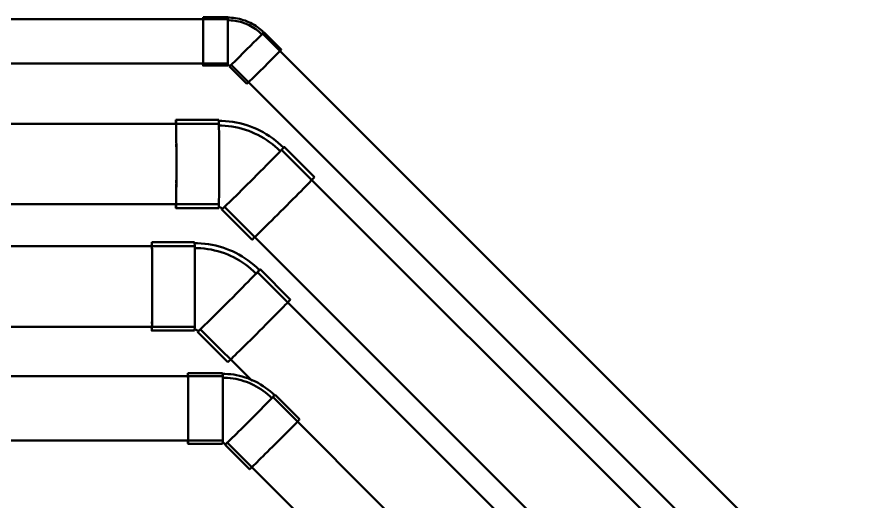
# Model space of a CAD drawing. Header units: millimetres. Extents: x -108050 to 96605, y 58136 to 140997.
# Drawn here: x 27079 to 29189, y 82267 to 83471 of the extents above; entities that cross this region are included whole.
import ezdxf

# ---------------------------------------------------------------- set-up
doc = ezdxf.new("R2010")
doc.units = ezdxf.units.MM
doc.layers.add('P-PIPE', color=3, linetype='Continuous', lineweight=50)

# ---------------------------------------------------------------- blocks, each defined once
blk = doc.blocks.new('DSC_uPVC_Elbow_TienPhong - Standard-2073744-HẦM')
at = {"layer": 'P-PIPE'}
for p, q in [((27579.1, 83215.5), (27473.1, 83215.5)), ((27816.6, 83073.3), (27741.6, 83148.2)), ((27473.1, 82996.3), (27579.1, 82996.3)), ((27586.6, 82993.2), (27661.6, 82918.3))]:
    blk.add_line(p, q, dxfattribs=at)
at = {"layer": 'P-PIPE', "flags": 128}
for points in [[(27666.2, 83195.8), (27657.7, 83199.1), (27649.1, 83202.1), (27640.4, 83204.7), (27631.6, 83207), (27622.7, 83208.9), (27613.7, 83210.5), (27604.7, 83211.7), (27595.7, 83212.5), (27586.6, 83213), (27579.1, 83213.1)], [(27661.6, 83184.7), (27653.6, 83187.8), (27645.4, 83190.7), (27637.2, 83193.2), (27628.8, 83195.3), (27620.4, 83197.1), (27611.9, 83198.6), (27603.4, 83199.7), (27594.8, 83200.5), (27586.2, 83201), (27579.7, 83201.1)], [(27731.5, 83138), (27725.2, 83144), (27718.8, 83149.7), (27712.1, 83155.2), (27705.2, 83160.3), (27698.2, 83165.3), (27690.9, 83169.9), (27683.4, 83174.2), (27675.8, 83178.2), (27668, 83181.9), (27661.6, 83184.7)], [(27739.9, 83146.5), (27733.4, 83152.8), (27726.6, 83158.8), (27719.5, 83164.6), (27712.3, 83170.1), (27704.8, 83175.3), (27697.1, 83180.1), (27689.2, 83184.7), (27681.2, 83188.9), (27673, 83192.9), (27666.2, 83195.8)], [(27579.1, 82998.7), (27579.7, 82998.7), (27580.2, 82998.7), (27580.7, 82998.6), (27581.2, 82998.6), (27581.7, 82998.5), (27582.2, 82998.3), (27582.7, 82998.2), (27583.2, 82998.1), (27583.7, 82997.9), (27584.1, 82997.7)], [(27584.1, 82997.7), (27584.6, 82997.5), (27585.1, 82997.3), (27585.5, 82997), (27586, 82996.8), (27586.4, 82996.5), (27586.8, 82996.2), (27587.2, 82995.9), (27587.6, 82995.5), (27588, 82995.2), (27588.3, 82994.9)]]:
    blk.add_lwpolyline(points, dxfattribs=at)
at = {"layer": 'P-PIPE'}
for centre, major_axis, ratio, start_param, end_param in [((27473.1, 83105.9), (0, 109.6), 0.009999, 0, 0.402138), ((27473.1, 83105.9), (0, 109.6), 0.009999, 4.708246, 6.279042), ((27473.1, 83105.9), (0, 100), 0.009999, 6.150202, 6.279042), ((27473.1, 83105.9), (0, 100), 0.009999, 5.888403, 6.017243), ((27579.1, 83105.9), (0, 109.6), 0.009999, 4.708246, 6.279042), ((27473.1, 83105.9), (0, 100), 0.009999, 5.626604, 5.755444), ((27473.1, 83105.9), (0, 100), 0.009999, 5.364804, 5.493644), ((27473.1, 83105.9), (0, 100), 0.009999, 5.002172, 5.231845), ((27664.1, 83070.7), (77.5, 77.5), 0.01, 4.71653, 6.451633), ((27664.1, 83070.7), (75.8, 75.8), 0.01, 5.822397, 6.121979), ((27473.1, 83105.9), (0, 100), 0.009999, 4.740255, 4.970046), ((27473.1, 83105.9), (0, 109.6), 0.009999, 2.739595, 4.708246), ((27473.1, 83105.9), (0, 100), 0.009999, 4.579406, 4.708246), ((27579.1, 83105.9), (0, 109.6), 0.009999, 3.13745, 4.708246), ((27473.1, 83105.9), (0, 100), 0.009999, 4.216427, 4.446447), ((27664.1, 83070.7), (77.5, 77.5), 0.01, 3.145733, 4.71653), ((27739.1, 82995.8), (77.5, 77.5), 0.01, 4.71653, 6.287326), ((27473.1, 83105.9), (0, 100), 0.009999, 4.055807, 4.184647), ((27473.1, 83105.9), (0, 100), 0.009999, 3.794008, 3.922848), ((27473.1, 83105.9), (0, 100), 0.009999, 3.141593, 3.399249), ((27473.1, 83105.9), (0, 100), 0.009999, 3.532208, 3.661049), ((27664.1, 83070.7), (77.5, 77.5), 0.01, 2.973257, 3.141593), ((27664.1, 83070.7), (75.8, 75.8), 0.01, 3.145733, 3.641774), ((27739.1, 82995.8), (77.5, 77.5), 0.01, 3.145733, 4.71653)]:
    blk.add_ellipse(centre, major_axis=major_axis, ratio=ratio, start_param=start_param, end_param=end_param, dxfattribs=at)
blk = doc.blocks.new('DSC_uPVC_Elbow_TienPhong - Standard-2073746-HẦM')
at = {"layer": 'P-PIPE'}
for p, q in [((27601.3, 83470.5), (27540.3, 83470.5)), ((27734.3, 83390.2), (27691.2, 83433.3)), ((27540.3, 83349.9), (27601.3, 83349.9)), ((27605.9, 83348.1), (27649, 83304.9))]:
    blk.add_line(p, q, dxfattribs=at)
at = {"layer": 'P-PIPE', "flags": 128}
for points in [[(27649.5, 83459.6), (27644.8, 83461.5), (27640, 83463.1), (27635.2, 83464.6), (27630.3, 83465.8), (27625.4, 83466.9), (27620.5, 83467.8), (27615.5, 83468.4), (27610.5, 83468.9), (27605.5, 83469.2), (27601.3, 83469.2)], [(27646.9, 83453.5), (27642.5, 83455.3), (27638, 83456.8), (27633.4, 83458.2), (27628.8, 83459.4), (27624.2, 83460.4), (27619.5, 83461.2), (27614.7, 83461.8), (27610, 83462.3), (27605.2, 83462.5), (27601.3, 83462.6)], [(27685.5, 83427.7), (27682.1, 83431), (27678.5, 83434.2), (27674.9, 83437.2), (27671.1, 83440.1), (27667.1, 83442.8), (27663.1, 83445.3), (27659, 83447.7), (27654.8, 83449.9), (27650.5, 83452), (27646.9, 83453.5)], [(27690.2, 83432.4), (27686.6, 83435.9), (27682.8, 83439.2), (27679, 83442.4), (27674.9, 83445.4), (27670.8, 83448.3), (27666.6, 83451), (27662.2, 83453.5), (27657.8, 83455.9), (27653.2, 83458), (27649.5, 83459.6)], [(27601.3, 83351.3), (27601.6, 83351.3), (27602, 83351.2), (27602.3, 83351.2), (27602.6, 83351.2), (27602.9, 83351.1), (27603.2, 83351), (27603.5, 83351), (27603.8, 83350.9), (27604.1, 83350.8), (27604.3, 83350.7)], [(27604.3, 83350.7), (27604.6, 83350.6), (27604.9, 83350.4), (27605.1, 83350.3), (27605.4, 83350.1), (27605.7, 83349.9), (27605.9, 83349.8), (27606.2, 83349.6), (27606.4, 83349.4), (27606.6, 83349.2), (27606.8, 83349)]]:
    blk.add_lwpolyline(points, dxfattribs=at)
at = {"layer": 'P-PIPE'}
for centre, major_axis, ratio, start_param, end_param in [((27540.3, 83410.2), (0, 60.3), 0.009999, 0, 0.402939), ((27540.3, 83410.2), (0, 60.3), 0.009999, 4.708246, 6.279042), ((27540.3, 83410.2), (0, 55), 0.009999, 6.025292, 6.279042), ((27540.3, 83410.2), (0, 55), 0.009999, 5.888403, 6.017243), ((27540.3, 83410.2), (0, 55), 0.009999, 5.498454, 5.755444), ((27601.3, 83410.2), (0, 60.3), 0.009999, 4.708246, 6.279042), ((27540.3, 83410.2), (0, 55), 0.009999, 5.236371, 5.493644), ((27540.3, 83410.2), (0, 55), 0.009999, 4.974384, 5.231845), ((27648.5, 83390.7), (42.6, 42.6), 0.01, 4.71653, 6.287326), ((27648.5, 83390.7), (41.7, 41.7), 0.01, 5.93826, 6.283185), ((27540.3, 83410.2), (0, 60.3), 0.009999, 2.738809, 4.708246), ((27540.3, 83410.2), (0, 55), 0.009999, 4.712434, 4.970046), ((27540.3, 83410.2), (0, 55), 0.009999, 4.450494, 4.708246), ((27601.3, 83410.2), (0, 60.3), 0.009999, 3.13745, 4.708246), ((27540.3, 83410.2), (0, 55), 0.009999, 4.188544, 4.446447), ((27648.5, 83390.7), (42.6, 42.6), 0.01, 3.145733, 4.71653), ((27691.7, 83347.6), (42.6, 42.6), 0.01, 4.71653, 6.287326), ((27540.3, 83410.2), (0, 55), 0.009999, 3.926555, 4.184647), ((27540.3, 83410.2), (0, 55), 0.009999, 3.141593, 3.399249), ((27540.3, 83410.2), (0, 55), 0.009999, 3.532208, 3.661049), ((27648.5, 83390.7), (41.7, 41.7), 0.01, 3.145733, 3.494799), ((27691.7, 83347.6), (42.6, 42.6), 0.01, 3.145733, 4.71653)]:
    blk.add_ellipse(centre, major_axis=major_axis, ratio=ratio, start_param=start_param, end_param=end_param, dxfattribs=at)
blk = doc.blocks.new('DSC_uPVC_Elbow_TienPhong - Standard-V166-HẦM')
at = {"layer": 'P-PIPE'}
for p, q in [((27519.2, 82911.9), (27413.2, 82911.9)), ((27756.6, 82769.7), (27681.7, 82844.6)), ((27413.2, 82692.7), (27519.2, 82692.7)), ((27526.7, 82689.6), (27601.6, 82614.7))]:
    blk.add_line(p, q, dxfattribs=at)
at = {"layer": 'P-PIPE', "flags": 128}
for points in [[(27606.2, 82892.2), (27597.8, 82895.5), (27589.2, 82898.5), (27580.5, 82901.1), (27571.6, 82903.4), (27562.8, 82905.3), (27553.8, 82906.9), (27544.8, 82908.1), (27535.7, 82908.9), (27526.6, 82909.4), (27519.2, 82909.5)], [(27601.6, 82881.1), (27593.6, 82884.3), (27585.5, 82887.1), (27577.2, 82889.6), (27568.9, 82891.7), (27560.5, 82893.6), (27552, 82895), (27543.4, 82896.2), (27534.8, 82897), (27526.2, 82897.4), (27519.7, 82897.5)], [(27671.5, 82834.5), (27665.3, 82840.4), (27658.8, 82846.1), (27652.2, 82851.6), (27645.3, 82856.8), (27638.2, 82861.7), (27630.9, 82866.3), (27623.5, 82870.6), (27615.9, 82874.6), (27608.1, 82878.4), (27601.6, 82881.1)], [(27680, 82842.9), (27673.4, 82849.2), (27666.6, 82855.3), (27659.6, 82861), (27652.3, 82866.5), (27644.8, 82871.7), (27637.2, 82876.6), (27629.3, 82881.1), (27621.2, 82885.4), (27613, 82889.3), (27606.2, 82892.2)], [(27519.2, 82695.1), (27519.7, 82695.1), (27520.2, 82695.1), (27520.7, 82695.1), (27521.3, 82695), (27521.8, 82694.9), (27522.3, 82694.8), (27522.8, 82694.6), (27523.3, 82694.5), (27523.8, 82694.3), (27524.2, 82694.2)], [(27524.2, 82694.2), (27524.6, 82693.9), (27525.1, 82693.7), (27525.6, 82693.5), (27526, 82693.2), (27526.5, 82692.9), (27526.9, 82692.6), (27527.3, 82692.3), (27527.7, 82692), (27528.1, 82691.6), (27528.4, 82691.3)]]:
    blk.add_lwpolyline(points, dxfattribs=at)
at = {"layer": 'P-PIPE'}
for centre, major_axis, ratio, start_param, end_param in [((27413.2, 82802.3), (0, 109.6), 0.009999, 0, 0.402138), ((27413.2, 82802.3), (0, 109.6), 0.009999, 4.708246, 6.279042), ((27413.2, 82802.3), (0, 100), 0.009999, 6.150202, 6.279042), ((27519.2, 82802.3), (0, 109.6), 0.009999, 4.708246, 6.279042), ((27413.2, 82802.3), (0, 100), 0.009999, 5.888403, 6.017243), ((27413.2, 82802.3), (0, 100), 0.009999, 5.626604, 5.755444), ((27413.2, 82802.3), (0, 100), 0.009999, 5.282228, 5.493644), ((27413.2, 82802.3), (0, 100), 0.009999, 5.020308, 5.231845), ((27604.2, 82767.1), (77.5, 77.5), 0.01, 4.71653, 6.451633), ((27604.2, 82767.1), (75.8, 75.8), 0.01, 5.791285, 6.121979), ((27413.2, 82802.3), (0, 100), 0.009999, 4.758412, 4.970046), ((27413.2, 82802.3), (0, 109.6), 0.009999, 2.739595, 4.708246), ((27413.2, 82802.3), (0, 100), 0.009999, 4.475156, 4.708246), ((27519.2, 82802.3), (0, 109.6), 0.009999, 3.13745, 4.708246), ((27413.2, 82802.3), (0, 100), 0.009999, 4.317607, 4.446447), ((27604.2, 82767.1), (77.5, 77.5), 0.01, 3.145733, 4.71653), ((27679.1, 82692.2), (77.5, 77.5), 0.01, 4.71653, 6.287326), ((27413.2, 82802.3), (0, 100), 0.009999, 4.055807, 4.184647), ((27413.2, 82802.3), (0, 100), 0.009999, 3.532208, 3.661049), ((27413.2, 82802.3), (0, 100), 0.009999, 3.794008, 3.922848), ((27413.2, 82802.3), (0, 100), 0.009999, 3.141593, 3.399249), ((27604.2, 82767.1), (77.5, 77.5), 0.01, 2.973257, 3.141593), ((27604.2, 82767.1), (75.8, 75.8), 0.01, 3.145733, 3.31108), ((27604.2, 82767.1), (75.8, 75.8), 0.01, 3.314122, 3.641774), ((27679.1, 82692.2), (77.5, 77.5), 0.01, 3.145733, 4.71653)]:
    blk.add_ellipse(centre, major_axis=major_axis, ratio=ratio, start_param=start_param, end_param=end_param, dxfattribs=at)
blk = doc.blocks.new('DSC_uPVC_Elbow_TienPhong - Standard-2073747-HẦM')
at = {"layer": 'P-PIPE'}
for p, q in [((27588.7, 82587.3), (27502.7, 82587.3)), ((27779.5, 82472.7), (27718.7, 82533.5)), ((27502.7, 82411.9), (27588.7, 82411.9)), ((27594.7, 82409.4), (27655.5, 82348.6))]:
    blk.add_line(p, q, dxfattribs=at)
at = {"layer": 'P-PIPE', "flags": 128}
for points in [[(27658.2, 82571.6), (27651.4, 82574.3), (27644.5, 82576.6), (27637.5, 82578.7), (27630.5, 82580.5), (27623.4, 82582.1), (27616.2, 82583.3), (27609, 82584.3), (27601.7, 82584.9), (27594.5, 82585.3), (27588.7, 82585.4)], [(27654.5, 82562.7), (27648.1, 82565.2), (27641.6, 82567.5), (27635, 82569.4), (27628.3, 82571.2), (27621.5, 82572.6), (27614.7, 82573.8), (27607.9, 82574.7), (27601.1, 82575.3), (27594.2, 82575.7), (27588.7, 82575.8)], [(27717.4, 82532.1), (27712.1, 82537.1), (27706.7, 82542), (27701, 82546.6), (27695.2, 82551), (27689.2, 82555.1), (27683.1, 82559), (27676.8, 82562.7), (27670.3, 82566), (27663.8, 82569.2), (27658.2, 82571.6)], [(27710.5, 82525.3), (27705.6, 82530.1), (27700.4, 82534.6), (27695.1, 82539), (27689.6, 82543.2), (27683.9, 82547.1), (27678.1, 82550.8), (27672.1, 82554.2), (27666, 82557.4), (27659.8, 82560.4), (27654.5, 82562.7)], [(27588.7, 82413.8), (27589.1, 82413.8), (27589.5, 82413.8), (27589.9, 82413.8), (27590.3, 82413.7), (27590.8, 82413.6), (27591.2, 82413.6), (27591.6, 82413.4), (27592, 82413.3), (27592.4, 82413.2), (27592.7, 82413.1)], [(27592.7, 82413.1), (27593, 82412.9), (27593.4, 82412.7), (27593.8, 82412.5), (27594.1, 82412.3), (27594.5, 82412.1), (27594.8, 82411.8), (27595.2, 82411.6), (27595.5, 82411.3), (27595.8, 82411), (27596.1, 82410.8)]]:
    blk.add_lwpolyline(points, dxfattribs=at)
at = {"layer": 'P-PIPE'}
for centre, major_axis, ratio, start_param, end_param in [((27502.7, 82499.6), (0, 87.7), 0.010006, 0, 0.406014), ((27502.7, 82499.6), (0, 87.7), 0.010006, 4.708254, 6.27905), ((27588.7, 82499.6), (0, 87.7), 0.010006, 4.708254, 6.27905), ((27502.7, 82499.6), (0, 80), 0.010006, 6.150206, 6.27905), ((27502.7, 82499.6), (0, 80), 0.010006, 5.888407, 6.017251), ((27502.7, 82499.6), (0, 80), 0.010006, 5.626608, 5.755452), ((27588.7, 82499.6), (0, 85.8), 0.010006, 5.724652, 5.803378), ((27502.7, 82499.6), (0, 80), 0.010006, 5.246875, 5.493652), ((27502.7, 82499.6), (0, 80), 0.010006, 4.974384, 5.231853), ((27656.7, 82471.4), (62, 62), 0.01, 4.716541, 6.283185), ((27656.7, 82471.4), (60.7, 60.7), 0.01, 5.917738, 6.102537), ((27502.7, 82499.6), (0, 80), 0.010006, 4.712434, 4.970053), ((27502.7, 82499.6), (0, 87.7), 0.010006, 2.735795, 4.708254), ((27502.7, 82499.6), (0, 80), 0.010006, 4.450495, 4.708254), ((27588.7, 82499.6), (0, 87.7), 0.010006, 3.137458, 4.708254), ((27502.7, 82499.6), (0, 80), 0.010006, 4.055811, 4.184655), ((27502.7, 82499.6), (0, 80), 0.010006, 4.188544, 4.446455), ((27656.7, 82471.4), (62, 62), 0.01, 3.145744, 4.716541), ((27717.5, 82410.6), (62, 62), 0.01, 4.716541, 6.283185), ((27502.7, 82499.6), (0, 80), 0.010006, 3.794012, 3.922856), ((27502.7, 82499.6), (0, 80), 0.010006, 3.141593, 3.399257), ((27502.7, 82499.6), (0, 80), 0.010006, 3.532212, 3.661056), ((27588.7, 82499.6), (0, 85.8), 0.010006, 3.612234, 3.691856), ((27656.7, 82471.4), (62, 62), 0.01, 2.97285, 3.141593), ((27656.7, 82471.4), (60.7, 60.7), 0.01, 3.145744, 3.515343), ((27717.5, 82410.6), (62, 62), 0.01, 3.145744, 4.716541)]:
    blk.add_ellipse(centre, major_axis=major_axis, ratio=ratio, start_param=start_param, end_param=end_param, dxfattribs=at)

msp = doc.modelspace()

# ---------------------------------------------------------------- linework, layer by layer
at = {"layer": 'P-PIPE'}
for p, q in [((27601.3, 83465.2), (26560, 83465.2)), ((38662.8, 72454.2), (27687.4, 83429.6)), ((26558.6, 83355.2), (27601.3, 83355.2)), ((27609.6, 83351.8), (38662.8, 72298.6)), ((27579.1, 83205.9), (26582.2, 83205.9)), ((38662.8, 72213.5), (27734.9, 83141.4)), ((26582.2, 83005.9), (27579.1, 83005.9)), ((27593.4, 83000), (38761.6, 71831.8)), ((27519.2, 82902.3), (26916, 82902.3)), ((38818.6, 71694.1), (27674.9, 82837.8)), ((26916, 82702.3), (27519.2, 82702.3)), ((27533.5, 82696.4), (27661.9, 82568)), ((27588.7, 82579.6), (25452.1, 82579.6)), ((39894.5, 70346.8), (27713.3, 82528)), ((25452.1, 82419.6), (27588.7, 82419.6)), ((27600.1, 82414.9), (39781.3, 70233.7))]:
    msp.add_line(p, q, dxfattribs=at)

# ---------------------------------------------------------------- block references
for name in ['DSC_uPVC_Elbow_TienPhong - Standard-2073746-HẦM', 'DSC_uPVC_Elbow_TienPhong - Standard-2073744-HẦM', 'DSC_uPVC_Elbow_TienPhong - Standard-V166-HẦM', 'DSC_uPVC_Elbow_TienPhong - Standard-2073747-HẦM']:
    msp.add_blockref(name, (0, 0), dxfattribs=at)

doc.saveas('drawing.dxf')
